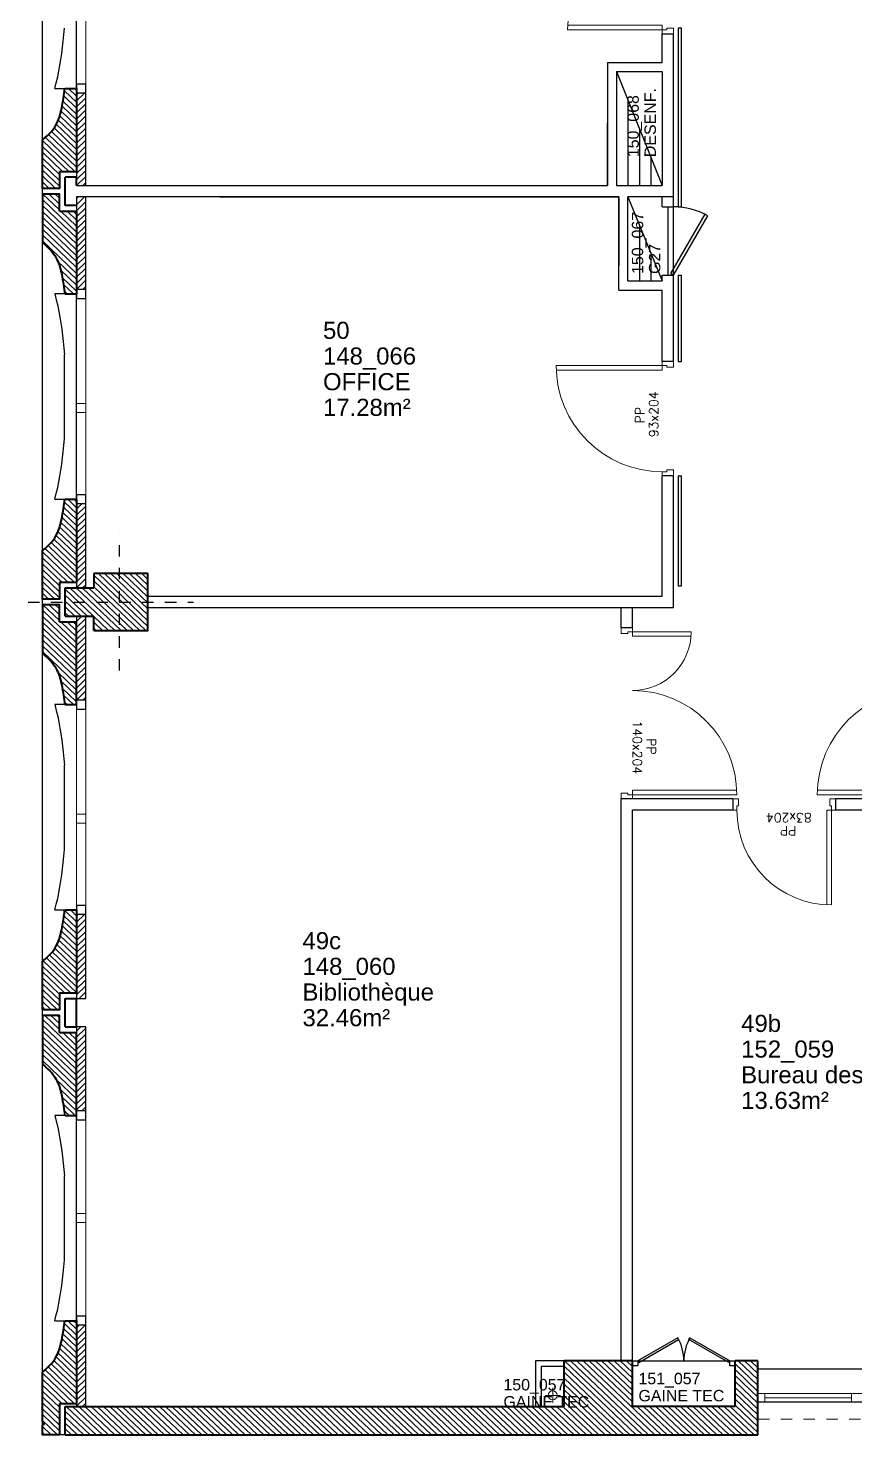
# Model space of a CAD drawing. Header units: metres. Extents: x -8 to 211, y -5 to 116.
# Drawn here: x 144.95 to 152.2, y 56.45 to 68.78 of the extents above; entities that cross this region are included whole.
import ezdxf
from ezdxf.enums import TextEntityAlignment as Align

# ---------------------------------------------------------------- set-up
doc = ezdxf.new("R2010")
doc.units = ezdxf.units.M
doc.header["$LTSCALE"] = 0.6
doc.header["$MEASUREMENT"] = 0
doc.linetypes.add('CACHÉ', pattern=[0.25, 0.125, -0.125])
doc.linetypes.add('CONTINU', pattern=[0])
doc.layers.get('0').update_dxf_attribs({"linetype": 'CONTINUOUS'})
for name, color, linetype in [('001axes', 1, 'CONTINUOUS'), ('006 sanitaire', 5, 'CONTINUOUS'), ('009 main courante', 181, 'CONTINUOUS'), ('4', 4, 'CONTINUOUS'), ('A_AGENC', 204, 'CONTINUOUS'), ('A_Etiqu_Gaine', 8, 'CONTINUOUS'), ('A_Etiqu_Gaine_ancien', 8, 'CONTINUOUS'), ('A_Etiqu_Gaine_code', 8, 'CONTINUOUS'), ('A_Etiqu_Local', 8, 'CONTINUOUS'), ('A_Etiqu_Local_ancien', 8, 'CONTINUOUS'), ('A_HACH_CLOIS', 7, 'CONTINU'), ('A_HACH_STRUC', 7, 'CONTINUOUS'), ('A_MUR_CLOIS', 8, 'CONTINU'), ('A_MURS_ALÈG', 7, 'CONTINU')]:
    doc.layers.add(name, color=color, linetype=linetype)
for name, color, linetype, lineweight in [('A_CHASS', 4, 'CONTINU', 0), ('A_MURS_STRU', 7, 'CONTINU', 40), ('A_PORTE', 8, 'CONTINU', 0), ('A_SANI', 5, 'CONTINU', 0), ('CONTOUR', 54, 'CONTINUOUS', 30)]:
    doc.layers.add(name, color=color, linetype=linetype, lineweight=lineweight)
doc.styles.add('Attribut', font='arial.ttf')
doc.styles.add('ROMANS8', font='romans8', dxfattribs={"height": 10})

# ---------------------------------------------------------------- blocks, each defined once
blk = doc.blocks.new('A_Etiqu_Local')
at = {"style": 'Attribut', "flags": 1}
for tag, p in [('CODE_HOPITAL', (-0.446, 1.632)), ('CODE_SITE', (-0.446, 1.407)), ('CODE_BATIMENT', (-0.446, 1.182)), ('CODE_SECTEUR', (-0.446, 0.957)), ('CODE_ETAGE', (-0.446, 0.732)), ('NOM_NORMALISE', (-0.446, -0.843)), ('SECTEUR_ACTIVITE', (-0.446, -1.068)), ('SOUS_SECTEUR_ACTIVITE', (-0.446, -1.293)), ('VOLUME', (-0.446, -1.518)), ('SERVICE', (-0.446, -1.743)), ('CODE_UG', (-0.446, -1.968)), ('CODE_UA', (-0.446, -2.193)), ('CODE_POLE', (-0.446, -2.418)), ('OCCUPANT_EXTERNE', (-0.446, -2.643)), ('DISPONIBILITE', (-0.446, -2.868)), ('ACCES_HANDICAPES', (-0.446, -3.093)), ('NATURE_SOL', (-0.446, -3.318)), ('RISQUE_LABORATOIRE', (-0.446, -3.543)), ('AMIANTE', (-0.446, -3.768))]:
    blk.add_attdef(tag, p, '', height=0.15, dxfattribs=at)
at = {"layer": 'A_Etiqu_Local', "style": 'Attribut'}
for tag, p in [('CODE_PIECE', (-0.446, 0.282)), ('NOM_USAGE', (-0.446, 0.057)), ('SURFACE', (-0.446, -0.168))]:
    blk.add_attdef(tag, p, '', height=0.15, dxfattribs=at)
at = {"layer": 'A_Etiqu_Local_ancien', "style": 'Attribut'}
blk.add_attdef('CODE_PIECE_ANCIEN', (-0.446, 0.507), '', height=0.15, dxfattribs=at)
blk = doc.blocks.new('A_Etiqu_Gaine')
at = {"style": 'Attribut', "flags": 1}
for tag, p in [('CODE_HOPITAL', (-0.432, 0.865)), ('CODE_SITE', (-0.432, 0.715)), ('CODE_BATIMENT', (-0.432, 0.565)), ('CODE_SECTEUR', (-0.432, 0.415)), ('CODE_ETAGE', (-0.432, 0.265)), ('NOM_NORMALISE', (-0.432, -0.335)), ('SECTEUR_ACTIVITE', (-0.432, -0.485)), ('SOUS_SECTEUR_ACTIVITE', (-0.432, -0.635)), ('SURFACE', (-0.432, -0.785)), ('CODE_UG', (-0.432, -0.935)), ('CODE_POLE', (-0.432, -1.085)), ('AMIANTE', (-0.432, -1.235))]:
    blk.add_attdef(tag, p, '', height=0.1, dxfattribs=at)
at = {"layer": 'A_Etiqu_Gaine', "style": 'Attribut'}
blk.add_attdef('NOM_USAGE', (-0.432, -0.185), '', height=0.1, dxfattribs=at)
at = {"layer": 'A_Etiqu_Gaine_ancien', "style": 'Attribut'}
blk.add_attdef('CODE_PIECE_ANCIEN', (-0.432, 0.115), '', height=0.1, dxfattribs=at)
at = {"layer": 'A_Etiqu_Gaine_code', "style": 'Attribut'}
blk.add_attdef('CODE_PIECE', (-0.432, -0.035), '', height=0.1, dxfattribs=at)
blk = doc.blocks.new('P80bt10')
for p, q in [((0.035, 0.93), (0.035, 0.1)), ((0.075, 0.929), (0.075, 0.1)), ((0, 0.1), (0, 0)), ((0, 0.1), (0.035, 0.1)), ((0, 0), (0.05, 0)), ((0.035, 0.1), (0.075, 0.1)), ((0.035, 0.1), (0.035, 0.06)), ((0.035, 0.06), (0.05, 0.06)), ((0.05, 0.06), (0.05, 0)), ((0.865, 0.06), (0.85, 0.06)), ((0.85, 0.06), (0.85, 0)), ((0.9, 0), (0.85, 0)), ((0.865, 0.1), (0.865, 0.06)), ((0.9, 0.1), (0.865, 0.1)), ((0.9, 0.1), (0.9, 0))]:
    blk.add_line(p, q)
blk.add_arc((0.035, 0.1), 0.83, 0, 90)
at = {"style": 'ROMANS8'}
for tag, p in [('DEF', (0.416, 0.239)), ('DIM', (0.409, 0.124))]:
    blk.add_attdef(tag, text='', height=0.08, dxfattribs=at).set_placement(p, align=Align.CENTER)
blk = doc.blocks.new('BATI-10')
for p, q in [((0, 0.1), (0, 0)), ((0, 0.1), (0.035, 0.1)), ((0, 0), (0.05, 0)), ((0.035, 0.1), (0.035, 0.06)), ((0.035, 0.06), (0.05, 0.06)), ((0.05, 0.06), (0.05, 0))]:
    blk.add_line(p, q)
blk = doc.blocks.new('P90bt10')
for p, q in [((0.035, 1.03), (0.035, 0.1)), ((0.075, 1.029), (0.075, 0.1)), ((0.035, 0.1), (0.075, 0.1))]:
    blk.add_line(p, q)
blk.add_arc((0.035, 0.1), 0.93, 0, 90)
blk.add_blockref('BATI-10', (0, 0))
at = {"xscale": -1}
blk.add_blockref('BATI-10', (1, 0), dxfattribs=at)
at = {"style": 'ROMANS8'}
for tag, p in [('DEF', (0.47, 0.256)), ('DIM', (0.461, 0.134))]:
    blk.add_attdef(tag, text='', height=0.08, dxfattribs=at).set_placement(p, align=Align.CENTER)
blk = doc.blocks.new('P140-90-bt10')
for p, q in [((0.037, 1.016), (0.037, 0.101)), ((0.077, 1.015), (0.077, 0.101)), ((1.427, 0.614), (1.427, 0.101)), ((1.467, 0.616), (1.467, 0.101)), ((0.002, 0.101), (0.002, 0.001)), ((0.002, 0.101), (0.037, 0.101)), ((0.002, 0.001), (0.052, 0.001)), ((0.037, 0.101), (0.077, 0.101)), ((0.037, 0.101), (0.037, 0.061)), ((0.037, 0.061), (0.052, 0.061)), ((0.052, 0.061), (0.052, 0.001)), ((1.427, 0.101), (1.467, 0.101)), ((1.467, 0.061), (1.452, 0.061)), ((1.452, 0.061), (1.452, 0.001)), ((1.502, 0.001), (1.452, 0.001)), ((1.467, 0.101), (1.467, 0.061)), ((1.502, 0.101), (1.467, 0.101)), ((1.502, 0.101), (1.502, 0.001))]:
    blk.add_line(p, q)
for centre, radius, start, end in [((0.037, 0.101), 0.915, 0, 90), ((1.467, 0.101), 0.515, 90, 180)]:
    blk.add_arc(centre, radius, start, end)
at = {"style": 'ROMANS8'}
for tag, p in [('DEF', (0.462, 0.225)), ('DIM', (0.454, 0.103))]:
    blk.add_attdef(tag, text='', height=0.08, dxfattribs=at).set_placement(p, align=Align.CENTER)
blk = doc.blocks.new('P90-bt10')
for p, q in [((0.035, 1.03), (0.035, 0.1)), ((0.075, 1.029), (0.075, 0.1)), ((0.035, 0.1), (0.075, 0.1))]:
    blk.add_line(p, q)
blk.add_arc((0.035, 0.1), 0.93, 0, 90)
blk.add_blockref('BATI-10', (0, 0))
at = {"xscale": -1}
blk.add_blockref('BATI-10', (1, 0), dxfattribs=at)
at = {"style": 'ROMANS8'}
for tag, p in [('DEF', (0.47, 0.256)), ('DIM', (0.461, 0.134))]:
    blk.add_attdef(tag, text='', height=0.08, dxfattribs=at).set_placement(p, align=Align.CENTER)

msp = doc.modelspace()

# ---------------------------------------------------------------- hatches: boundary and pattern name
at = {"layer": 'A_HACH_CLOIS'}
h = msp.add_hatch(dxfattribs=at)
h.set_pattern_fill('ANSI31', color=8, scale=0.3, style=0)
h.set_pattern_definition([(45, (145.37486, 67.396545), (-0.0265165, 0.0265165), [])])
h.paths.add_polyline_path([(145.455, 68.207), (145.375, 68.207), (145.375, 67.521), (145.375, 67.397), (145.455, 67.397)])
h = msp.add_hatch(dxfattribs=at)
h.set_pattern_fill('ANSI31', color=8, scale=0.3, style=0)
h.set_pattern_definition([(45, (145.37486, 66.486545), (-0.0265165, 0.0265165), [])])
h.paths.add_polyline_path([(145.455, 67.297), (145.375, 67.297), (145.375, 67.222), (145.375, 66.487), (145.455, 66.487)])
h = msp.add_hatch(dxfattribs=at)
h.set_pattern_fill('ANSI31', color=8, scale=0.3, style=0)
h.set_pattern_definition([(45, (145.37486, 63.871444), (-0.0265165, 0.0265165), [])])
h.paths.add_polyline_path([(145.455, 64.607), (145.375, 64.607), (145.375, 63.921), (145.375, 63.871), (145.455, 63.871)])
h = msp.add_hatch(dxfattribs=at)
h.set_pattern_fill('ANSI31', color=8, scale=0.3, style=0)
h.set_pattern_definition([(45, (145.37486, 62.886547), (-0.0265165, 0.0265165), [])])
h.paths.add_polyline_path([(145.455, 63.622), (145.375, 63.622), (145.375, 62.887), (145.455, 62.887)])
h = msp.add_hatch(dxfattribs=at)
h.set_pattern_fill('ANSI31', color=8, scale=0.3, style=0)
h.set_pattern_definition([(45, (145.37486, 56.696213), (-0.0265165, 0.0265165), [])])
h.paths.add_polyline_path([(145.455, 61.007), (145.375, 61.007), (145.375, 60.271), (145.455, 60.271)])
h.paths.add_polyline_path([(145.455, 60.022), (145.375, 60.022), (145.375, 59.287), (145.455, 59.287)])
h.paths.add_polyline_path([(145.455, 57.407), (145.375, 57.407), (145.375, 56.696), (145.455, 56.696)])
at = {"layer": 'A_HACH_STRUC', "linetype": 'Continuous'}
h = msp.add_hatch(dxfattribs=at)
h.set_pattern_fill('ANSI31', color=8, scale=0.3, angle=-88.5553, style=0)
h.set_pattern_definition([(316.4447, (145.07485, 66.446544), (0.02583954, 0.0271766), [])])
h.paths.add_polyline_path([(145.375, 68.247), (145.272, 68.247), (145.27, 68.237), (145.268, 68.223), (145.265, 68.206), (145.263, 68.186), (145.259, 68.165), (145.256, 68.143), (145.252, 68.12), (145.249, 68.097), (145.245, 68.076), (145.241, 68.055), (145.238, 68.046), (145.236, 68.037), (145.234, 68.028), (145.232, 68.02), (145.229, 68.012), (145.227, 68.005), (145.224, 67.997), (145.222, 67.99), (145.217, 67.978), (145.209, 67.96), (145.202, 67.944), (145.193, 67.927), (145.183, 67.91), (145.171, 67.893), (145.157, 67.875), (145.14, 67.856), (145.121, 67.837), (145.1, 67.817), (145.075, 67.797), (145.075, 67.372), (145.225, 67.372), (145.225, 67.521), (145.375, 67.521)])
h.paths.add_polyline_path([(145.375, 67.172), (145.225, 67.172), (145.225, 67.322), (145.075, 67.322), (145.075, 66.897), (145.1, 66.876), (145.121, 66.856), (145.14, 66.837), (145.157, 66.819), (145.171, 66.8), (145.183, 66.783), (145.193, 66.766), (145.202, 66.75), (145.209, 66.734), (145.216, 66.718), (145.219, 66.711), (145.222, 66.703), (145.224, 66.696), (145.227, 66.688), (145.229, 66.681), (145.232, 66.673), (145.234, 66.665), (145.236, 66.656), (145.238, 66.647), (145.241, 66.638), (145.245, 66.618), (145.249, 66.596), (145.252, 66.573), (145.256, 66.55), (145.259, 66.528), (145.263, 66.507), (145.265, 66.487), (145.268, 66.47), (145.27, 66.456), (145.272, 66.447), (145.375, 66.447), (145.375, 66.487)])
h = msp.add_hatch(dxfattribs=at)
h.set_pattern_fill('ANSI31', color=8, scale=0.3, angle=-88.5553, style=0)
h.set_pattern_definition([(316.4447, (145.07485, 63.771564), (0.0258395, 0.0271766), [])])
h.paths.add_polyline_path([(145.375, 64.647), (145.272, 64.647), (145.27, 64.637), (145.268, 64.623), (145.265, 64.606), (145.263, 64.586), (145.259, 64.565), (145.256, 64.543), (145.252, 64.52), (145.249, 64.497), (145.245, 64.476), (145.241, 64.455), (145.238, 64.446), (145.236, 64.437), (145.234, 64.429), (145.232, 64.42), (145.229, 64.412), (145.227, 64.405), (145.224, 64.397), (145.222, 64.39), (145.219, 64.382), (145.216, 64.375), (145.209, 64.36), (145.202, 64.344), (145.193, 64.327), (145.183, 64.31), (145.171, 64.293), (145.157, 64.275), (145.14, 64.256), (145.121, 64.237), (145.1, 64.217), (145.075, 64.197), (145.075, 63.772), (145.225, 63.772), (145.225, 63.921), (145.375, 63.921)])
h = msp.add_hatch(dxfattribs=at)
h.set_pattern_fill('ANSI31', color=8, scale=0.3, angle=-88.5553, style=0)
h.set_pattern_definition([(316.4447, (145.274854, 63.496204), (0.0258395, 0.0271766), [])])
h.paths.add_polyline_path([(146, 63.696), (146, 63.996), (145.525, 63.996), (145.525, 63.871), (145.275, 63.871), (145.275, 63.622), (145.525, 63.622), (145.525, 63.496), (146, 63.496)])
h = msp.add_hatch(dxfattribs=at)
h.set_pattern_fill('ANSI31', color=8, scale=0.3, angle=-88.5553, style=0)
h.set_pattern_definition([(316.4447, (145.07485, 62.846546), (0.0258395, 0.0271766), [])])
h.paths.add_polyline_path([(145.375, 63.572), (145.225, 63.572), (145.225, 63.722), (145.075, 63.722), (145.075, 63.297), (145.1, 63.276), (145.121, 63.256), (145.14, 63.237), (145.157, 63.219), (145.171, 63.2), (145.183, 63.183), (145.193, 63.166), (145.202, 63.15), (145.209, 63.134), (145.216, 63.118), (145.219, 63.111), (145.222, 63.103), (145.224, 63.096), (145.227, 63.088), (145.229, 63.081), (145.232, 63.073), (145.234, 63.065), (145.236, 63.056), (145.238, 63.047), (145.241, 63.038), (145.245, 63.018), (145.249, 62.996), (145.252, 62.973), (145.256, 62.95), (145.259, 62.928), (145.263, 62.907), (145.265, 62.887), (145.268, 62.87), (145.27, 62.856), (145.272, 62.847), (145.375, 62.847), (145.375, 62.887)])
h = msp.add_hatch(dxfattribs=at)
h.set_pattern_fill('ANSI31', color=8, scale=0.3, angle=-88.5553, style=0)
h.paths.add_polyline_path([(145.375, 61.007), (145.375, 61.047), (145.272, 61.047), (145.27, 61.037), (145.268, 61.023), (145.265, 61.006), (145.263, 60.986), (145.259, 60.965), (145.256, 60.943), (145.252, 60.92), (145.249, 60.897), (145.245, 60.876), (145.241, 60.855), (145.238, 60.846), (145.236, 60.837), (145.234, 60.829), (145.232, 60.82), (145.229, 60.812), (145.227, 60.805), (145.224, 60.797), (145.222, 60.79), (145.219, 60.782), (145.216, 60.775), (145.209, 60.76), (145.202, 60.744), (145.193, 60.727), (145.183, 60.71), (145.171, 60.693), (145.157, 60.675), (145.14, 60.656), (145.121, 60.637), (145.1, 60.617), (145.075, 60.597), (145.075, 60.172), (145.225, 60.172), (145.225, 60.321), (145.375, 60.321)])
h.paths.add_polyline_path([(145.375, 59.972), (145.225, 59.972), (145.225, 60.122), (145.075, 60.122), (145.075, 59.697), (145.1, 59.676), (145.121, 59.656), (145.14, 59.637), (145.157, 59.619), (145.171, 59.6), (145.183, 59.583), (145.193, 59.566), (145.202, 59.55), (145.209, 59.534), (145.216, 59.518), (145.219, 59.511), (145.222, 59.503), (145.224, 59.496), (145.227, 59.488), (145.229, 59.481), (145.232, 59.473), (145.234, 59.465), (145.236, 59.456), (145.238, 59.447), (145.241, 59.438), (145.245, 59.418), (145.249, 59.396), (145.252, 59.373), (145.256, 59.35), (145.259, 59.328), (145.263, 59.307), (145.265, 59.287), (145.268, 59.27), (145.27, 59.256), (145.272, 59.247), (145.375, 59.247), (145.375, 59.287)])
h.paths.add_polyline_path([(145.375, 57.407), (145.375, 57.447), (145.272, 57.447), (145.27, 57.437), (145.268, 57.423), (145.265, 57.406), (145.263, 57.386), (145.259, 57.365), (145.256, 57.343), (145.252, 57.32), (145.249, 57.297), (145.245, 57.276), (145.241, 57.255), (145.238, 57.246), (145.236, 57.237), (145.234, 57.229), (145.232, 57.22), (145.229, 57.212), (145.227, 57.205), (145.224, 57.197), (145.222, 57.19), (145.219, 57.182), (145.216, 57.175), (145.209, 57.16), (145.202, 57.144), (145.193, 57.127), (145.183, 57.11), (145.171, 57.093), (145.157, 57.075), (145.14, 57.056), (145.121, 57.037), (145.1, 57.017), (145.075, 56.997), (145.075, 56.562, -1), (145.075, 56.532), (145.075, 56.447), (145.225, 56.447), (145.225, 56.721), (145.375, 56.721)])
h = msp.add_hatch(dxfattribs=at)
h.set_pattern_fill('ANSI31', color=8, scale=0.3, angle=-88.5553, style=0)
h.set_pattern_definition([(316.4447, (145.274922, 56.446178), (0.02583954, 0.0271766), [])])
h.paths.add_polyline_path([(151.35, 57.096), (151.15, 57.096), (151.15, 57.05), (151.15, 56.696), (150.25, 56.696), (150.25, 57.05), (150.25, 57.05), (150.25, 57.096), (149.65, 57.096), (149.65, 56.696), (145.455, 56.696), (145.455, 56.696), (145.375, 56.696), (145.275, 56.696), (145.275, 56.446), (151.35, 56.446)])
h.paths.add_polyline_path([(149.092, 56.659), (149.896, 56.659), (149.896, 56.814), (149.092, 56.814)], flags=24)
h.paths.add_polyline_path([(149.086, 56.777), (149.693, 56.777), (149.693, 56.969), (149.086, 56.969)], flags=25)

# ---------------------------------------------------------------- linework, layer by layer
at = {"layer": '001axes', "color": 8, "linetype": 'CACHÉ'}
for p, q in [((145.75, 63.146), (145.75, 64.346)), ((144.95, 63.746), (146.4, 63.746))]:
    msp.add_line(p, q, dxfattribs=at)
at = {"layer": '006 sanitaire', "color": 8, "linetype": 'Continuous'}
for p, q in [((146.63, 67.297), (150.13, 67.297)), ((150.13, 67.297), (150.13, 66.697))]:
    msp.add_line(p, q, dxfattribs=at)
at = {"layer": '009 main courante', "color": 8, "linetype": 'Continuous'}
for p, q in [((150.68, 68.777), (150.65, 68.777)), ((150.65, 67.211), (150.68, 67.211)), ((150.65, 66.611), (150.68, 66.611)), ((150.65, 65.854), (150.68, 65.854)), ((150.65, 64.854), (150.68, 64.854)), ((150.65, 64.854), (150.65, 63.887)), ((150.68, 63.887), (150.68, 64.854)), ((150.65, 63.887), (150.68, 63.887))]:
    msp.add_line(p, q, dxfattribs=at)
for points in [[(150.65, 68.777), (150.65, 67.211)], [(150.68, 67.211), (150.68, 68.777)], [(150.65, 66.611), (150.65, 65.854)], [(150.68, 65.854), (150.68, 66.611)]]:
    msp.add_lwpolyline(points, dxfattribs=at)
at = {"layer": '4', "color": 8, "linetype": 'Continuous'}
msp.add_line((150.03, 67.397), (150.03, 67.947), dxfattribs=at)
at = {"layer": 'A_AGENC', "color": 8, "linetype": 'Continuous'}
for p, q in [((150.25, 57.05), (150.25, 57.096)), ((150.25, 57.096), (151.15, 57.096)), ((150.296, 57.096), (150.296, 57.05)), ((151.104, 57.05), (151.104, 57.096)), ((151.15, 57.096), (151.15, 57.05)), ((150.296, 57.05), (150.25, 57.05)), ((151.15, 57.05), (151.104, 57.05))]:
    msp.add_line(p, q, dxfattribs=at)
for points in [[(150.61, 66.611), (150.91, 67.131), (150.884, 67.146), (150.584, 66.626)], [(150.305, 57.081), (150.654, 57.283), (150.646, 57.298), (150.296, 57.096)], [(151.095, 57.081), (150.745, 57.283), (150.754, 57.298), (151.104, 57.096)]]:
    msp.add_lwpolyline(points, close=True, dxfattribs=at)
for centre, radius, start, end in [((150.61, 66.611), 0.6, 60, 90), ((150.296, 57.096), 0.404, 0, 30), ((151.104, 57.096), 0.404, 150, 180)]:
    msp.add_arc(centre, radius, start, end, dxfattribs=at)
at = {"layer": 'A_CHASS', "color": 8, "linetype": 'Continuous'}
for p, q in [((145.375, 70.007), (145.375, 68.287)), ((145.455, 68.287), (145.455, 70.007)), ((145.375, 66.407), (145.375, 64.687)), ((145.455, 64.687), (145.455, 66.407)), ((145.375, 62.807), (145.375, 61.087)), ((145.455, 61.087), (145.455, 62.807)), ((145.375, 59.207), (145.375, 57.487)), ((145.455, 57.487), (145.455, 59.207)), ((151.35, 56.809), (158.35, 56.809)), ((151.35, 56.734), (158.35, 56.734)), ((151.41, 56.771), (152.17, 56.771))]:
    msp.add_line(p, q, dxfattribs=at)
at = {"layer": 'A_CHASS', "color": 8, "linetype": 'CACHÉ'}
msp.add_line((151.35, 56.584), (158.35, 56.584), dxfattribs=at)
at = {"layer": 'A_CHASS', "color": 8, "linetype": 'Continuous'}
for points in [[(145.455, 65.487), (145.375, 65.487)], [(145.375, 65.407), (145.455, 65.407)], [(145.455, 61.887), (145.375, 61.887)], [(145.375, 61.807), (145.455, 61.807)], [(145.455, 58.387), (145.375, 58.387)], [(145.375, 58.307), (145.455, 58.307)], [(151.35, 56.809), (151.35, 56.734)], [(151.41, 56.734), (151.41, 56.809)], [(152.17, 56.809), (152.17, 56.734)]]:
    msp.add_lwpolyline(points, dxfattribs=at)
at = {"layer": 'A_MUR_CLOIS', "color": 8, "linetype": 'Continuous'}
for p, q in [((150.51, 68.477), (150.51, 68.727)), ((150.51, 68.727), (150.61, 68.727)), ((150.61, 65.854), (150.61, 68.727)), ((150.03, 68.477), (150.03, 67.397)), ((150.03, 68.477), (150.51, 68.477)), ((150.11, 68.397), (150.11, 67.397)), ((150.11, 68.397), (150.51, 67.397)), ((150.11, 68.397), (150.51, 68.397)), ((145.375, 68.287), (145.375, 67.397)), ((150.21, 68.147), (150.21, 67.397)), ((150.31, 67.897), (150.31, 67.397)), ((150.41, 67.647), (150.41, 67.397)), ((145.375, 67.397), (150.03, 67.397)), ((150.11, 67.397), (150.51, 67.397)), ((150.13, 67.297), (145.375, 67.297)), ((145.375, 67.297), (145.375, 66.407)), ((150.13, 66.481), (150.13, 67.297)), ((150.21, 66.561), (150.21, 67.297)), ((150.21, 67.297), (150.51, 66.561)), ((150.61, 67.297), (150.21, 67.297)), ((150.51, 67.211), (150.51, 67.297)), ((150.51, 67.211), (150.61, 67.211)), ((150.56, 67.211), (150.56, 66.611)), ((150.31, 67.051), (150.31, 66.561)), ((150.41, 66.811), (150.41, 66.561)), ((150.51, 66.611), (150.61, 66.611)), ((150.51, 66.561), (150.51, 66.611)), ((150.13, 66.481), (150.51, 66.481)), ((150.21, 66.561), (150.51, 66.561)), ((150.51, 65.854), (150.51, 66.481)), ((150.61, 65.854), (150.51, 65.854)), ((150.51, 63.797), (150.51, 64.854)), ((150.61, 64.854), (150.51, 64.854)), ((150.61, 63.697), (150.61, 64.854)), ((145.375, 64.687), (145.375, 63.871)), ((146, 63.797), (150.51, 63.797)), ((150.61, 63.697), (146, 63.697)), ((150.15, 63.521), (150.15, 63.697)), ((150.25, 63.521), (150.25, 63.697)), ((145.375, 63.622), (145.375, 62.807)), ((150.25, 63.521), (150.15, 63.521)), ((150.15, 57.096), (150.15, 62.021)), ((151.13, 62.021), (150.15, 62.021)), ((150.25, 57.05), (150.25, 61.921)), ((151.13, 61.921), (150.25, 61.921)), ((151.13, 62.021), (151.13, 61.921)), ((153.149, 62.021), (152.03, 62.021)), ((152.03, 62.021), (152.03, 61.921)), ((153.049, 61.921), (152.03, 61.921)), ((145.375, 61.087), (145.375, 60.271)), ((145.375, 60.022), (145.375, 59.207)), ((145.375, 57.487), (145.375, 56.696)), ((149.65, 57.096), (149.4, 57.096)), ((149.4, 57.096), (149.4, 56.696)), ((149.65, 57.046), (149.45, 57.046)), ((149.45, 57.046), (149.45, 56.696)), ((153.049, 57.021), (151.35, 57.021))]:
    msp.add_line(p, q, dxfattribs=at)
for points in [[(150.51, 68.397), (150.51, 67.397)], [(145.455, 68.287), (145.375, 68.287)], [(145.455, 68.207), (145.375, 68.207)], [(145.455, 67.397), (145.455, 68.287)], [(145.375, 66.407), (145.455, 66.407), (145.455, 67.297)], [(145.455, 66.487), (145.375, 66.487)], [(145.455, 64.687), (145.375, 64.687)], [(145.375, 63.871), (145.455, 63.871), (145.455, 64.687)], [(145.455, 64.607), (145.375, 64.607)], [(145.455, 63.622), (145.375, 63.622)], [(145.375, 62.807), (145.455, 62.807), (145.455, 63.622)], [(145.455, 62.887), (145.375, 62.887)], [(145.455, 61.087), (145.375, 61.087)], [(145.375, 60.271), (145.455, 60.271), (145.455, 61.087)], [(145.455, 61.007), (145.375, 61.007)], [(145.455, 60.022), (145.375, 60.022)], [(145.375, 59.207), (145.455, 59.207), (145.455, 60.022)], [(145.455, 59.287), (145.375, 59.287)], [(145.455, 57.487), (145.375, 57.487)], [(145.375, 56.696), (145.455, 56.696), (145.455, 57.487)], [(145.455, 57.407), (145.375, 57.407)]]:
    msp.add_lwpolyline(points, dxfattribs=at)
at = {"layer": 'A_MURS_ALÈG', "color": 8, "ltscale": 200}
for p, q in [((145.075, 67.797), (145.075, 70.497)), ((145.375, 68.247), (145.375, 70.047)), ((145.258, 68.664), (145.263, 68.72)), ((145.263, 68.72), (145.268, 68.777)), ((145.245, 68.556), (145.251, 68.609)), ((145.251, 68.609), (145.258, 68.664)), ((145.219, 68.4), (145.228, 68.451)), ((145.228, 68.451), (145.237, 68.503)), ((145.237, 68.503), (145.245, 68.556)), ((145.197, 68.298), (145.209, 68.349)), ((145.209, 68.349), (145.219, 68.4)), ((145.185, 68.247), (145.197, 68.298)), ((145.185, 68.247), (145.375, 68.247)), ((145.075, 64.197), (145.075, 66.897)), ((145.375, 66.447), (145.185, 66.447)), ((145.185, 66.447), (145.197, 66.395)), ((145.197, 66.395), (145.209, 66.344)), ((145.209, 66.344), (145.219, 66.293)), ((145.375, 64.647), (145.375, 66.447)), ((145.219, 66.293), (145.228, 66.242)), ((145.228, 66.242), (145.237, 66.19)), ((145.237, 66.19), (145.245, 66.137)), ((145.245, 66.137), (145.251, 66.084)), ((145.251, 66.084), (145.258, 66.029)), ((145.258, 66.029), (145.263, 65.973)), ((145.263, 65.973), (145.268, 65.916)), ((145.268, 65.177), (145.268, 65.916)), ((145.258, 65.064), (145.263, 65.12)), ((145.263, 65.12), (145.268, 65.177)), ((145.245, 64.956), (145.251, 65.009)), ((145.251, 65.009), (145.258, 65.064)), ((145.228, 64.851), (145.237, 64.903)), ((145.237, 64.903), (145.245, 64.956)), ((145.197, 64.698), (145.209, 64.749)), ((145.209, 64.749), (145.219, 64.8)), ((145.219, 64.8), (145.228, 64.851)), ((145.185, 64.647), (145.197, 64.698)), ((145.185, 64.647), (145.375, 64.647)), ((145.075, 60.597), (145.075, 63.297)), ((145.375, 62.847), (145.185, 62.847)), ((145.185, 62.847), (145.197, 62.795)), ((145.197, 62.795), (145.209, 62.744)), ((145.209, 62.744), (145.219, 62.693)), ((145.219, 62.693), (145.228, 62.642)), ((145.228, 62.642), (145.237, 62.59)), ((145.237, 62.59), (145.245, 62.537)), ((145.245, 62.537), (145.251, 62.484)), ((145.251, 62.484), (145.258, 62.429)), ((145.258, 62.429), (145.263, 62.373)), ((145.263, 62.373), (145.268, 62.316)), ((145.268, 61.577), (145.268, 62.316)), ((145.263, 61.52), (145.268, 61.577)), ((145.245, 61.356), (145.251, 61.409)), ((145.251, 61.409), (145.258, 61.464)), ((145.258, 61.464), (145.263, 61.52)), ((145.228, 61.251), (145.237, 61.303)), ((145.237, 61.303), (145.245, 61.356)), ((145.209, 61.149), (145.219, 61.2)), ((145.219, 61.2), (145.228, 61.251)), ((145.185, 61.047), (145.197, 61.098)), ((145.185, 61.047), (145.375, 61.047)), ((145.197, 61.098), (145.209, 61.149)), ((145.075, 56.997), (145.075, 59.697)), ((145.375, 59.247), (145.185, 59.247)), ((145.185, 59.247), (145.197, 59.195)), ((145.197, 59.195), (145.209, 59.144)), ((145.375, 57.447), (145.375, 59.247)), ((145.209, 59.144), (145.219, 59.093)), ((145.219, 59.093), (145.228, 59.042)), ((145.228, 59.042), (145.237, 58.99)), ((145.237, 58.99), (145.245, 58.937)), ((145.245, 58.937), (145.251, 58.884)), ((145.251, 58.884), (145.258, 58.829)), ((145.258, 58.829), (145.263, 58.773)), ((145.263, 58.773), (145.268, 58.716)), ((145.268, 57.977), (145.268, 58.716)), ((145.263, 57.92), (145.268, 57.977)), ((145.251, 57.809), (145.258, 57.864)), ((145.258, 57.864), (145.263, 57.92)), ((145.237, 57.703), (145.245, 57.756)), ((145.245, 57.756), (145.251, 57.809)), ((145.209, 57.549), (145.219, 57.6)), ((145.219, 57.6), (145.228, 57.651)), ((145.228, 57.651), (145.237, 57.703)), ((145.185, 57.447), (145.197, 57.498)), ((145.197, 57.498), (145.209, 57.549)), ((145.185, 57.447), (145.375, 57.447))]:
    msp.add_line(p, q, dxfattribs=at)
at = {"layer": 'A_MURS_STRU', "color": 8, "linetype": 'Continuous'}
for p, q in [((145.275, 68.247), (145.375, 68.247)), ((145.375, 68.247), (145.375, 67.521)), ((145.225, 67.521), (145.375, 67.521)), ((145.275, 67.222), (145.275, 67.471)), ((145.375, 67.471), (145.275, 67.471)), ((145.375, 67.397), (145.375, 67.471)), ((145.375, 67.222), (145.275, 67.222)), ((145.225, 67.172), (145.375, 67.172)), ((145.275, 66.447), (145.375, 66.447)), ((145.275, 64.647), (145.375, 64.647)), ((145.375, 64.647), (145.375, 63.921)), ((145.225, 63.921), (145.375, 63.921)), ((145.525, 63.996), (145.525, 63.871)), ((145.275, 63.622), (145.275, 63.871)), ((145.275, 63.871), (145.525, 63.871)), ((145.225, 63.572), (145.375, 63.572)), ((145.275, 63.622), (145.525, 63.622)), ((145.375, 62.847), (145.375, 63.572)), ((145.525, 63.496), (145.525, 63.622)), ((145.275, 62.847), (145.375, 62.847)), ((145.275, 61.047), (145.375, 61.047)), ((145.375, 61.047), (145.375, 60.321)), ((145.225, 60.321), (145.375, 60.321)), ((145.275, 60.271), (145.375, 60.271)), ((145.275, 60.022), (145.275, 60.271)), ((145.375, 60.022), (145.375, 60.271)), ((145.225, 59.972), (145.375, 59.972)), ((145.275, 60.022), (145.375, 60.022)), ((145.375, 59.247), (145.375, 59.972)), ((145.275, 59.247), (145.375, 59.247)), ((145.275, 57.447), (145.375, 57.447)), ((145.375, 57.447), (145.375, 56.721)), ((150.25, 57.096), (149.65, 57.096)), ((149.65, 56.696), (149.65, 57.096)), ((150.25, 56.696), (150.25, 57.096)), ((151.35, 57.096), (151.15, 57.096)), ((151.15, 56.696), (151.15, 57.096)), ((151.35, 56.446), (151.35, 57.096)), ((145.225, 56.721), (145.375, 56.721)), ((145.275, 56.696), (149.65, 56.696)), ((145.275, 56.446), (145.275, 56.696)), ((151.15, 56.696), (150.25, 56.696)), ((145.275, 56.446), (151.35, 56.446))]:
    msp.add_line(p, q, dxfattribs=at)
at = {"layer": 'A_MURS_STRU', "color": 8}
msp.add_line((145.375, 67.172), (145.375, 66.447), dxfattribs=at)
at = {"layer": 'A_MURS_STRU', "color": 8, "linetype": 'Continuous'}
for points in [[(145.075, 67.797), (145.1, 67.817), (145.121, 67.837), (145.14, 67.856), (145.157, 67.875), (145.171, 67.893), (145.183, 67.91), (145.193, 67.927), (145.202, 67.944), (145.209, 67.96), (145.216, 67.975), (145.216, 67.975), (145.219, 67.982), (145.222, 67.99), (145.224, 67.997), (145.227, 68.005), (145.229, 68.012), (145.232, 68.02), (145.234, 68.028), (145.236, 68.037), (145.238, 68.046), (145.241, 68.055), (145.241, 68.055), (145.245, 68.076), (145.249, 68.097), (145.252, 68.12), (145.256, 68.143), (145.259, 68.165), (145.263, 68.186), (145.265, 68.206), (145.268, 68.223), (145.27, 68.237), (145.272, 68.247)], [(145.225, 67.521), (145.225, 67.372), (145.075, 67.372), (145.075, 67.797)], [(145.225, 67.172), (145.225, 67.322), (145.075, 67.322), (145.075, 66.897)], [(145.075, 66.897), (145.1, 66.876), (145.121, 66.856), (145.14, 66.837), (145.157, 66.819), (145.171, 66.8), (145.183, 66.783), (145.193, 66.766), (145.202, 66.75), (145.209, 66.734), (145.216, 66.718), (145.216, 66.718), (145.219, 66.711), (145.222, 66.703), (145.224, 66.696), (145.227, 66.688), (145.229, 66.681), (145.232, 66.673), (145.234, 66.665), (145.236, 66.656), (145.238, 66.647), (145.241, 66.638), (145.241, 66.638), (145.245, 66.618), (145.249, 66.596), (145.252, 66.573), (145.256, 66.55), (145.259, 66.528), (145.263, 66.507), (145.265, 66.487), (145.268, 66.47), (145.27, 66.456), (145.272, 66.446)], [(145.075, 64.197), (145.1, 64.217), (145.121, 64.237), (145.14, 64.256), (145.157, 64.275), (145.171, 64.293), (145.183, 64.31), (145.193, 64.327), (145.202, 64.344), (145.209, 64.36), (145.216, 64.375), (145.216, 64.375), (145.219, 64.382), (145.222, 64.39), (145.224, 64.397), (145.227, 64.405), (145.229, 64.412), (145.232, 64.42), (145.234, 64.429), (145.236, 64.437), (145.238, 64.446), (145.241, 64.455), (145.241, 64.455), (145.245, 64.476), (145.249, 64.497), (145.252, 64.52), (145.256, 64.543), (145.259, 64.565), (145.263, 64.586), (145.265, 64.606), (145.268, 64.623), (145.27, 64.637), (145.272, 64.647)], [(145.225, 63.921), (145.225, 63.772), (145.075, 63.772), (145.075, 64.197)], [(146, 63.697), (146, 63.996), (145.525, 63.996)], [(145.225, 63.572), (145.225, 63.722), (145.075, 63.722), (145.075, 63.297)], [(145.525, 63.496), (146, 63.496), (146, 63.696)], [(145.075, 63.297), (145.1, 63.276), (145.121, 63.256), (145.14, 63.237), (145.157, 63.219), (145.171, 63.2), (145.183, 63.183), (145.193, 63.166), (145.202, 63.15), (145.209, 63.134), (145.216, 63.118), (145.216, 63.118), (145.219, 63.111), (145.222, 63.103), (145.224, 63.096), (145.227, 63.088), (145.229, 63.081), (145.232, 63.073), (145.234, 63.065), (145.236, 63.056), (145.238, 63.047), (145.241, 63.038), (145.241, 63.038), (145.245, 63.018), (145.249, 62.996), (145.252, 62.973), (145.256, 62.95), (145.259, 62.928), (145.263, 62.907), (145.265, 62.887), (145.268, 62.87), (145.27, 62.856), (145.272, 62.846)], [(145.075, 60.597), (145.1, 60.617), (145.121, 60.637), (145.14, 60.656), (145.157, 60.675), (145.171, 60.693), (145.183, 60.71), (145.193, 60.727), (145.202, 60.744), (145.209, 60.76), (145.216, 60.775), (145.216, 60.775), (145.219, 60.782), (145.222, 60.79), (145.224, 60.797), (145.227, 60.805), (145.229, 60.812), (145.232, 60.82), (145.234, 60.829), (145.236, 60.837), (145.238, 60.846), (145.241, 60.855), (145.241, 60.855), (145.245, 60.876), (145.249, 60.897), (145.252, 60.92), (145.256, 60.943), (145.259, 60.965), (145.263, 60.986), (145.265, 61.006), (145.268, 61.023), (145.27, 61.037), (145.272, 61.047)], [(145.225, 60.321), (145.225, 60.172), (145.075, 60.172), (145.075, 60.597)], [(145.225, 59.972), (145.225, 60.122), (145.075, 60.122), (145.075, 59.697)], [(145.075, 59.697), (145.1, 59.676), (145.121, 59.656), (145.14, 59.637), (145.157, 59.619), (145.171, 59.6), (145.183, 59.583), (145.193, 59.566), (145.202, 59.55), (145.209, 59.534), (145.216, 59.518), (145.216, 59.518), (145.219, 59.511), (145.222, 59.503), (145.224, 59.496), (145.227, 59.488), (145.229, 59.481), (145.232, 59.473), (145.234, 59.465), (145.236, 59.456), (145.238, 59.447), (145.241, 59.438), (145.241, 59.438), (145.245, 59.418), (145.249, 59.396), (145.252, 59.373), (145.256, 59.35), (145.259, 59.328), (145.263, 59.307), (145.265, 59.287), (145.268, 59.27), (145.27, 59.256), (145.272, 59.246)], [(145.075, 56.997), (145.1, 57.017), (145.121, 57.037), (145.14, 57.056), (145.157, 57.075), (145.171, 57.093), (145.183, 57.11), (145.193, 57.127), (145.202, 57.144), (145.209, 57.16), (145.216, 57.175), (145.216, 57.175), (145.219, 57.182), (145.222, 57.19), (145.224, 57.197), (145.227, 57.205), (145.229, 57.212), (145.232, 57.22), (145.234, 57.229), (145.236, 57.237), (145.238, 57.246), (145.241, 57.255), (145.241, 57.255), (145.245, 57.276), (145.249, 57.297), (145.252, 57.32), (145.256, 57.343), (145.259, 57.365), (145.263, 57.386), (145.265, 57.406), (145.268, 57.423), (145.27, 57.437), (145.272, 57.447)], [(145.075, 56.562), (145.075, 56.997)], [(145.225, 56.721), (145.225, 56.447), (145.075, 56.447), (145.075, 56.532)]]:
    msp.add_lwpolyline(points, dxfattribs=at)
msp.add_arc((145.075, 56.547), 0.015, 270, 90, dxfattribs=at)
at = {"layer": 'A_PORTE', "color": 8, "linetype": 'Continuous'}
msp.add_line((150.51, 65.824), (150.51, 65.854), dxfattribs=at)
at = {"layer": 'A_SANI', "color": 8, "linetype": 'Continuous'}
for p, q in [((149.55, 56.859), (149.55, 56.726)), ((149.617, 56.792), (149.483, 56.792))]:
    msp.add_line(p, q, dxfattribs=at)
msp.add_circle((149.55, 56.792), 0.04, dxfattribs=at)
at = {"layer": 'CONTOUR', "color": 8}
for points in [[(151.35, 56.734), (151.35, 56.446), (145.075, 56.446), (145.075, 78.047)], [(158.35, 56.734), (151.35, 56.734)], [(151.35, 56.447), (145.075, 56.447)]]:
    msp.add_lwpolyline(points, dxfattribs=at)

# ---------------------------------------------------------------- block references
at = {"layer": 'A_Etiqu_Gaine', "color": 8, "rotation": 90}
for p, values in [((150.27, 68.078), {'CODE_PIECE': '150_068', 'NOM_USAGE': 'DESENF.'}), ((150.309, 67.054), {'CODE_PIECE': '150_067', 'NOM_USAGE': 'G27'})]:
    msp.add_blockref('A_Etiqu_Gaine', p, dxfattribs=at).add_auto_attribs(values)
at = {"layer": 'A_Etiqu_Gaine', "color": 8}
for p, values in [((150.734, 56.925), {'CODE_PIECE': '151_057', 'NOM_USAGE': 'GAINE TEC'}), ((149.55, 56.871), {'CODE_PIECE': '150_057', 'NOM_USAGE': 'GAINE TEC'})]:
    msp.add_blockref('A_Etiqu_Gaine', p, dxfattribs=at).add_auto_attribs(values)
at = {"layer": 'A_Etiqu_Local', "color": 8}
ref = msp.add_blockref('A_Etiqu_Local', (147.982, 65.546), dxfattribs=at)
ref.add_attrib('CODE_PIECE', '148_066', (147.536, 65.828), dxfattribs={"height": 0.15, "style": 'Attribut'})
ref.add_attrib('CODE_PIECE_ANCIEN', '50', (147.536, 66.053), dxfattribs={"layer": 'A_Etiqu_Local_ancien', "height": 0.15, "style": 'Attribut'})
ref.add_attrib('NOM_USAGE', 'OFFICE', (147.536, 65.603), dxfattribs={"height": 0.15, "style": 'Attribut'})
ref.add_attrib('SURFACE', '17.28m²', (147.536, 65.378), dxfattribs={"height": 0.15, "style": 'Attribut'})
ref = msp.add_blockref('A_Etiqu_Local', (147.802, 60.196), dxfattribs=at)
ref.add_attrib('CODE_PIECE', '148_060', (147.356, 60.478), dxfattribs={"height": 0.15, "style": 'Attribut'})
ref.add_attrib('CODE_PIECE_ANCIEN', '49c', (147.356, 60.703), dxfattribs={"layer": 'A_Etiqu_Local_ancien', "height": 0.15, "style": 'Attribut'})
ref.add_attrib('NOM_USAGE', 'Bibliothèque', (147.356, 60.253), dxfattribs={"height": 0.15, "style": 'Attribut'})
ref.add_attrib('SURFACE', '32.46m²', (147.356, 60.028), dxfattribs={"height": 0.15, "style": 'Attribut'})
ref = msp.add_blockref('A_Etiqu_Local', (151.65, 59.471), dxfattribs=at)
ref.add_attrib('CODE_PIECE', '152_059', (151.203, 59.753), dxfattribs={"height": 0.15, "style": 'Attribut'})
ref.add_attrib('CODE_PIECE_ANCIEN', '49b', (151.203, 59.978), dxfattribs={"layer": 'A_Etiqu_Local_ancien', "height": 0.15, "style": 'Attribut'})
ref.add_attrib('NOM_USAGE', 'Bureau des tutelles', (151.203, 59.528), dxfattribs={"height": 0.15, "style": 'Attribut'})
ref.add_attrib('SURFACE', '13.63m²', (151.203, 59.303), dxfattribs={"height": 0.15, "style": 'Attribut'})
at = {"layer": 'A_PORTE', "color": 8}
for name, p, rotation, values in [('P80bt10', (150.61, 68.727), 90, {'DEF': 'PP', 'DIM': '83x204'}), ('P90-bt10', (152.9, 62.021), 90, {'DEF': 'PP', 'DIM': '93x204'}), ('P80bt10', (152.03, 62.021), 180, {'DEF': 'PP', 'DIM': '83x204'})]:
    msp.add_blockref(name, p, dxfattribs=dict(at, rotation=rotation)).add_auto_attribs(values)
ref = msp.add_blockref('P90bt10', (150.61, 65.854), dxfattribs=dict(at, xscale=-1, rotation=90))
ref.add_attrib('DEF', 'PP', dxfattribs={"layer": '0', "height": 0.08, "rotation": 90, "style": 'ROMANS8'}).set_placement((150.354, 65.384), align=Align.CENTER)
ref.add_attrib('DIM', '93x204', dxfattribs={"layer": '0', "height": 0.08, "rotation": 90, "style": 'ROMANS8'}).set_placement((150.476, 65.392), align=Align.CENTER)
ref = msp.add_blockref('P140-90-bt10', (150.149, 62.019), dxfattribs=dict(at, xscale=-1, rotation=270))
ref.add_attrib('DEF', 'PP', dxfattribs={"layer": '0', "height": 0.08, "rotation": 270, "style": 'ROMANS8'}).set_placement((150.374, 62.481), align=Align.CENTER)
ref.add_attrib('DIM', '140x204', dxfattribs={"layer": '0', "height": 0.08, "rotation": 270, "style": 'ROMANS8'}).set_placement((150.252, 62.473), align=Align.CENTER)

doc.saveas('drawing.dxf')
